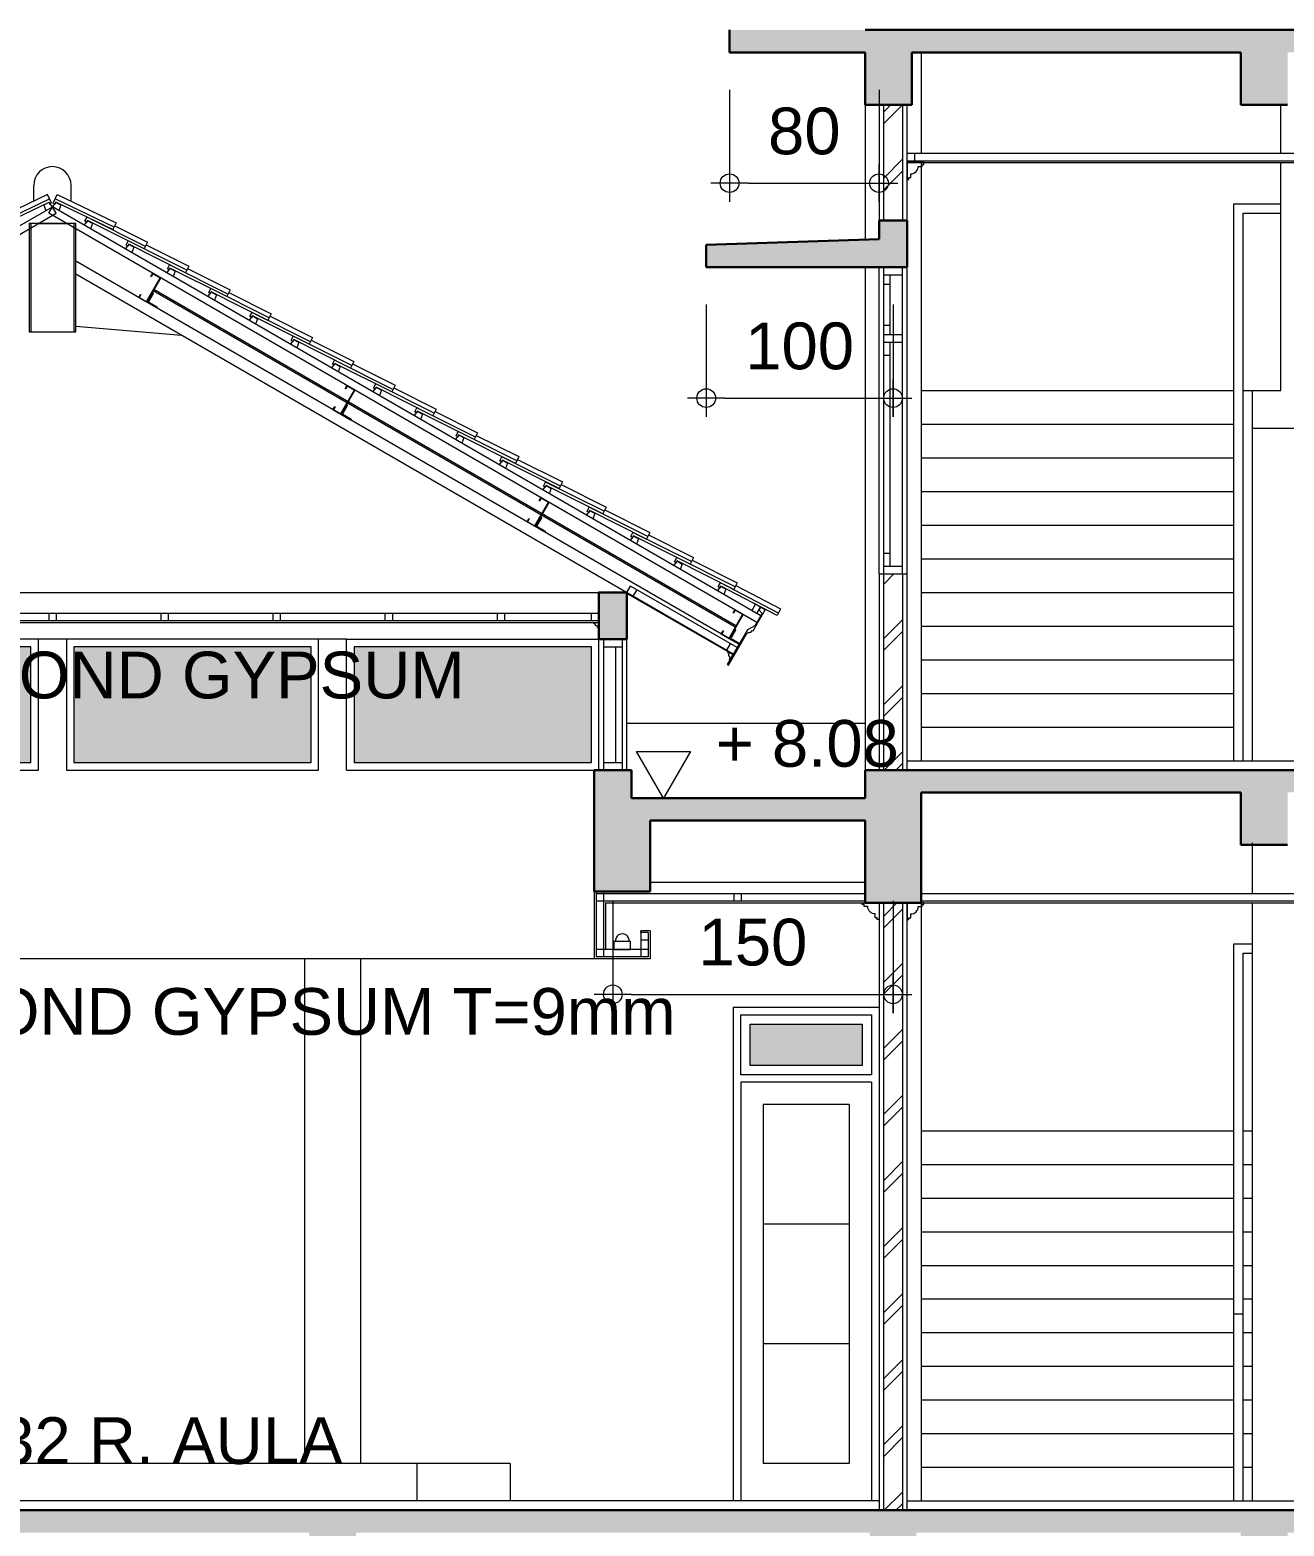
# Model space of a CAD drawing. Header units: millimetres. Extents: x -11 to 1625, y -267 to 180.
# Drawn here: x 1187.63 to 1194.35, y 128.84 to 136.85 of the extents above; entities that cross this region are included whole.
import ezdxf

# ---------------------------------------------------------------- set-up
doc = ezdxf.new("R2010")
doc.units = ezdxf.units.MM
for name, color, linetype, lineweight in [('ars', 11, 'Continuous', 5), ('blk', 1, 'Continuous', 30), ('GEN', 11, 'Continuous', 5), ('kap', 71, 'Continuous', 15), ('kus', 63, 'Continuous', 15), ('lan', 7, 'Continuous', 15), ('not', 7, 'Continuous', 20), ('pla', 213, 'Continuous', 15), ('sol kaca', 9, 'Continuous', 0), ('sol kol', 8, 'Continuous', 0), ('tem', 5, 'Continuous', 20), ('u', 6, 'Continuous', 20)]:
    doc.layers.add(name, color=color, linetype=linetype, lineweight=lineweight)
doc.styles.add('S', font='SIMPLEX', dxfattribs={"width": 1.1})
doc.styles.get("Standard").update_dxf_attribs({"font": 'ARIALUNI.TTF'})
doc.dimstyles.new('SK100', dxfattribs={"dimtxt": 0.25, "dimasz": 0.1, "dimexe": 0.1, "dimexo": 0, "dimgap": 0.15, "dimtad": 1, "dimdec": 0, "dimlfac": 100, "dimzin": 12, "dimdsep": 46, "dimtxsty": 'Standard', "dimblk": 'BULAT', "dimcen": 0.1, "dimclrd": 256, "dimclre": 256, "dimclrt": 256, "dimadec": 0, "dimazin": 3, "dimtfac": 1, "dimtdec": 0, "dimtofl": 0, "dimtmove": 0, "dimatfit": 3, "dimldrblk": 'BULAT', "dimfxl": 0, "dimtolj": 1, "dimtzin": 0, "dimlwd": -1, "dimlwe": -1, "dimarcsym": 0})

# ---------------------------------------------------------------- blocks, each defined once
blk = doc.blocks.new('BULAT')
for p, q in [((0, -1), (0, 1)), ((-1, 0), (1, 0))]:
    blk.add_line(p, q)
blk.add_circle((0, 0), 0.5)
blk = doc.blocks.new('*D1529')
at = {"layer": 'Defpoints', "color": 0, "ltscale": 0.15}
for p in [(1191.2523, 135.3766), (1192.2523, 135.3766), (1192.2523, 134.8766)]:
    blk.add_point(p, dxfattribs=at)
at = {"layer": 'u', "ltscale": 0.15}
for p, q in [((1191.2523, 135.3766), (1191.2523, 134.7766)), ((1192.2523, 135.3766), (1192.2523, 134.7766)), ((1191.3523, 134.8766), (1192.1523, 134.8766))]:
    blk.add_line(p, q, dxfattribs=at)
at = {"layer": 'u', "ltscale": 0.15, "xscale": 0.1, "yscale": 0.1, "zscale": 0.1, "rotation": 180}
blk.add_blockref('BULAT', (1191.2523, 134.8766), dxfattribs=at)
at = {"layer": 'u', "ltscale": 0.15, "xscale": 0.1, "yscale": 0.1, "zscale": 0.1}
blk.add_blockref('BULAT', (1192.2523, 134.8766), dxfattribs=at)
at = {"layer": 'u', "ltscale": 0.15, "insert": (1191.7523, 135.1543), "char_height": 0.25, "attachment_point": 5}
blk.add_mtext('\\A1;100', dxfattribs=at)
blk = doc.blocks.new('*D1513')
at = {"layer": 'Defpoints', "color": 0, "ltscale": 0.15}
for p in [(1191.3773, 136.5266), (1192.1773, 136.5266), (1192.1773, 136.0266)]:
    blk.add_point(p, dxfattribs=at)
at = {"layer": 'u', "ltscale": 0.15}
for p, q in [((1191.3773, 136.5266), (1191.3773, 135.9266)), ((1192.1773, 136.5266), (1192.1773, 135.9266)), ((1191.4773, 136.0266), (1192.0773, 136.0266))]:
    blk.add_line(p, q, dxfattribs=at)
at = {"layer": 'u', "ltscale": 0.15, "xscale": 0.1, "yscale": 0.1, "zscale": 0.1, "rotation": 180}
blk.add_blockref('BULAT', (1191.3773, 136.0266), dxfattribs=at)
at = {"layer": 'u', "ltscale": 0.15, "xscale": 0.1, "yscale": 0.1, "zscale": 0.1}
blk.add_blockref('BULAT', (1192.1773, 136.0266), dxfattribs=at)
at = {"layer": 'u', "ltscale": 0.15, "insert": (1191.7773, 136.3043), "char_height": 0.25, "attachment_point": 5}
blk.add_mtext('\\A1;80', dxfattribs=at)
blk = doc.blocks.new('PEIL')
blk.add_lwpolyline([(-0.1875, 0.3248), (0.1875, 0.3248), (0, 0)], close=True)
at = {"style": 'S', "width": 1.1, "flags": 4}
blk.add_attdef('CAT', (0.2652, 0.0361), '', height=0.2, dxfattribs=at)
blk = doc.blocks.new('*D1466')
at = {"layer": 'Defpoints', "color": 0, "ltscale": 0.15}
for p in [(1190.7523, 132.1866), (1192.2523, 132.1866), (1192.2523, 131.6866)]:
    blk.add_point(p, dxfattribs=at)
at = {"layer": 'u', "ltscale": 0.15}
for p, q in [((1190.7523, 132.1866), (1190.7523, 131.5866)), ((1192.2523, 132.1866), (1192.2523, 131.5866)), ((1190.8523, 131.6866), (1192.1523, 131.6866))]:
    blk.add_line(p, q, dxfattribs=at)
at = {"layer": 'u', "ltscale": 0.15, "xscale": 0.1, "yscale": 0.1, "zscale": 0.1, "rotation": 180}
blk.add_blockref('BULAT', (1190.7523, 131.6866), dxfattribs=at)
at = {"layer": 'u', "ltscale": 0.15, "xscale": 0.1, "yscale": 0.1, "zscale": 0.1}
blk.add_blockref('BULAT', (1192.2523, 131.6866), dxfattribs=at)
at = {"layer": 'u', "ltscale": 0.15, "insert": (1191.5023, 131.9643), "char_height": 0.25, "attachment_point": 5}
blk.add_mtext('\\A1;150', dxfattribs=at)
blk = doc.blocks.new('PEILA')
blk.add_lwpolyline([(-0.1875, -0.3248), (0.1875, -0.3248), (0, 0)], close=True)
at = {"style": 'S', "width": 1.1, "flags": 4}
blk.add_attdef('CAT', (0.2652, -0.2887), '', height=0.2, dxfattribs=at)

msp = doc.modelspace()

# ---------------------------------------------------------------- hatches: boundary and pattern name
at = {"layer": 'ars'}
h = msp.add_hatch(dxfattribs=at)
h.set_pattern_fill('TEMBOK', color=256, scale=0.25)
h.set_pattern_definition([(45, (1178.25657, 84.9853), (-0.1767767, 0.1767767), []), (45, (1178.31907, 84.9853), (-0.1767767, 0.1767767), [])])
h.paths.add_polyline_path([(1192.2023474, 135.8265704), (1192.2023474, 136.4465704), (1192.3023474, 136.4465704), (1192.3023474, 135.8265704)])
h = msp.add_hatch(dxfattribs=at)
h.set_pattern_fill('TEMBOK', color=256, scale=0.25)
h.set_pattern_definition([(45, (1178.25657, 83.5825), (-0.1767767, 0.1767767), []), (45, (1178.31907, 83.5825), (-0.1767767, 0.1767767), [])])
h.paths.add_polyline_path([(1192.2023474, 132.8865704), (1192.2023474, 133.9365704), (1192.3023474, 133.9365704), (1192.3023474, 132.8865704)])
h = msp.add_hatch(dxfattribs=at)
h.set_pattern_fill('TEMBOK', color=256, scale=0.25)
h.set_pattern_definition([(45, (1178.25657, 79.6225), (-0.1767767, 0.1767767), []), (45, (1178.31907, 79.6225), (-0.1767767, 0.1767767), [])])
h.paths.add_polyline_path([(1192.3023474, 132.1765704), (1192.2023474, 132.1765704), (1192.2023474, 128.9265704), (1192.3023474, 128.9265704)])
at = {"layer": 'sol kaca'}
h = msp.add_hatch(color=256, dxfattribs=at)
h.dxf.hatch_style = 1
h.paths.add_polyline_path([(1184.8673474, 133.5465704), (1184.8673474, 132.9265704), (1186.1373474, 132.9265704), (1186.1373474, 133.5465704)])
h.paths.add_polyline_path([(1186.3673474, 133.5465704), (1186.3673474, 132.9265704), (1187.6373474, 132.9265704), (1187.6373474, 133.5465704)])
h.paths.add_polyline_path([(1187.8673474, 133.5465704), (1187.8673474, 132.9265704), (1189.1373474, 132.9265704), (1189.1373474, 133.5465704)])
h.paths.add_polyline_path([(1189.3673474, 133.5465704), (1189.3673474, 132.9265704), (1190.6373474, 132.9265704), (1190.6373474, 133.5465704)])
h = msp.add_hatch(color=256, dxfattribs=at)
h.dxf.hatch_style = 1
h.paths.add_polyline_path([(1192.0873474, 131.5265704), (1191.4873474, 131.5265704), (1191.4873474, 131.3065704), (1192.0873474, 131.3065704)])
at = {"layer": 'sol kol'}
h = msp.add_hatch(color=256, dxfattribs=at)
h.dxf.hatch_style = 1
h.paths.add_polyline_path([(1191.3773474, 136.8465704), (1191.3773474, 136.7265704), (1192.1023474, 136.7265704), (1192.1023474, 136.4465704), (1192.3523474, 136.4465704), (1192.3523474, 136.7265704), (1194.1139433, 136.7265704), (1194.1139433, 136.4465704), (1194.3639433, 136.4465704), (1194.3639433, 136.7265704), (1196.1221407, 136.7265704), (1196.1221407, 136.4465704), (1196.3721407, 136.4465704), (1196.3721407, 136.7265704), (1198.1264433, 136.7265704), (1198.1264433, 136.4465704), (1198.3764433, 136.4465704), (1198.3764433, 136.7265704), (1200.1221407, 136.7265704), (1200.1221407, 136.4465704), (1200.3721407, 136.4465704), (1200.3721407, 136.7265704), (1203.1221407, 136.7265704), (1203.1221407, 136.4465704), (1203.3721407, 136.4465704), (1203.3721407, 136.7265704), (1206.1523474, 136.7265704), (1206.1523474, 136.4465704), (1206.4023474, 136.4465704), (1206.4023474, 136.7265704), (1207.1273474, 136.7265704), (1207.1273474, 136.8465704)])
h = msp.add_hatch(color=256, dxfattribs=at)
h.dxf.hatch_style = 1
h.paths.add_polyline_path([(1192.3273474, 135.8265704), (1192.1773474, 135.8265704), (1192.1773474, 135.7265704), (1191.2523474, 135.6965704), (1191.2523474, 135.5765704), (1192.3273474, 135.5765704)])
h = msp.add_hatch(color=256, dxfattribs=at)
h.dxf.hatch_style = 1
h.paths.add_polyline_path([(1190.6773474, 133.5865704), (1190.8273474, 133.5865704), (1190.8273474, 133.8365704), (1190.6773474, 133.8365704)])
h = msp.add_hatch(color=256, dxfattribs=at)
h.dxf.hatch_style = 1
h.paths.add_polyline_path([(1200.3721407, 132.7665704), (1203.1221407, 132.7665704), (1203.1221407, 132.4865704), (1203.3721407, 132.4865704), (1203.3721407, 132.7665704), (1206.1523474, 132.7665704), (1206.1523474, 132.4865704), (1206.4023474, 132.4865704), (1206.4023474, 132.7665704), (1207.1273474, 132.7665704), (1207.1273474, 132.8865704), (1192.1023474, 132.8865704), (1192.1023474, 132.7365704), (1190.8523474, 132.7365704), (1190.8523474, 132.8865704), (1190.6523474, 132.8865704), (1190.6523474, 132.2365704), (1190.9523474, 132.2365704), (1190.9523474, 132.6165704), (1192.1023474, 132.6165704), (1192.1023474, 132.1765704), (1192.4023474, 132.1765704), (1192.4023474, 132.7665704), (1194.1139433, 132.7665704), (1194.1139433, 132.4865704), (1194.3639433, 132.4865704), (1194.3639433, 132.7665704), (1196.1221407, 132.7665704), (1196.1221407, 132.4865704), (1196.3721407, 132.4865704), (1196.3721407, 132.7665704), (1198.1264433, 132.7665704), (1198.1264433, 132.4865704), (1198.3764433, 132.4865704), (1198.3764433, 132.7665704), (1200.1221407, 132.7665704), (1200.1221407, 132.4865704), (1200.3721407, 132.4865704)])
h = msp.add_hatch(color=256, dxfattribs=at)
h.dxf.hatch_style = 1
h.paths.add_polyline_path([(1196.3721407, 128.8065704), (1198.1264433, 128.8065704), (1198.1264433, 128.5265704), (1198.3764433, 128.5265704), (1198.3764433, 128.8065704), (1200.1221407, 128.8065704), (1200.1221407, 128.5265704), (1200.3721407, 128.5265704), (1200.3721407, 128.8065704), (1203.1221407, 128.8065704), (1203.1221407, 128.5265704), (1203.3721407, 128.5265704), (1203.3721407, 128.8065704), (1206.1523474, 128.8065704), (1206.1523474, 128.5265704), (1206.4023474, 128.5265704), (1206.4023474, 128.8065704), (1207.1273474, 128.8065704), (1207.1273474, 128.9265704), (1183.1023474, 128.9265704), (1183.1023474, 128.5265704), (1183.3523474, 128.5265704), (1183.3523474, 128.8065704), (1186.1273474, 128.8065704), (1186.1273474, 128.5265704), (1186.3773474, 128.5265704), (1186.3773474, 128.8065704), (1189.1273474, 128.8065704), (1189.1273474, 128.5265704), (1189.3773474, 128.5265704), (1189.3773474, 128.8065704), (1192.1273474, 128.8065704), (1192.1273474, 128.5265704), (1192.3773474, 128.5265704), (1192.3773474, 128.8065704), (1194.1139433, 128.8065704), (1194.1139433, 128.5265704), (1194.3639433, 128.5265704), (1194.3639433, 128.8065704), (1196.1221407, 128.8065704), (1196.1221407, 128.5265704), (1196.3721407, 128.5265704)])

# ---------------------------------------------------------------- linework, layer by layer
at = {"layer": 'ars'}
for p, q in [((1192.3273474, 136.1365704), (1206.1773474, 136.1365704)), ((1194.0773474, 132.9365704), (1194.0773474, 135.9165704)), ((1194.0773474, 135.9165704), (1194.3273474, 135.9165704)), ((1194.1273474, 132.9365704), (1194.1273474, 135.8665704)), ((1194.1273474, 135.8665704), (1194.3273474, 135.8665704)), ((1188.2912025, 135.4520801), (1191.4108859, 133.6509301)), ((1188.2952025, 135.4590083), (1191.4148859, 133.6578583)), ((1191.3953474, 133.5040167), (1190.8273474, 133.8319516)), ((1184.8273474, 133.6765704), (1190.6773474, 133.6765704)), ((1190.6523474, 132.2365704), (1190.6523474, 131.8765704)), ((1190.7123474, 132.1765704), (1192.1773474, 132.1765704)), ((1190.7123474, 132.1765704), (1190.7123474, 131.9265704)), ((1192.3273474, 132.1765704), (1203.2023474, 132.1765704)), ((1190.9523474, 132.0265704), (1190.9023474, 132.0265704)), ((1190.9023474, 132.0165704), (1190.9023474, 132.0265704)), ((1190.9523474, 132.0265704), (1190.9523474, 131.8765704)), ((1194.0773474, 131.9565704), (1194.1773474, 131.9565704)), ((1194.0773474, 128.9765704), (1194.0773474, 131.9565704)), ((1190.9523474, 131.8765704), (1190.6523474, 131.8765704)), ((1194.1273474, 131.9065704), (1194.1773474, 131.9065704)), ((1194.1273474, 128.9765704), (1194.1273474, 131.9065704)), ((1194.0773474, 129.9765704), (1194.1273474, 129.9765704))]:
    msp.add_line(p, q, dxfattribs=at)
for points in [[(1192.2023474, 135.8265704), (1192.2023474, 136.4465704), (1192.3023474, 136.4465704), (1192.3023474, 135.8265704)], [(1192.2023474, 132.8865704), (1192.2023474, 133.9365704), (1192.3023474, 133.9365704), (1192.3023474, 132.8865704)]]:
    msp.add_lwpolyline(points, close=True, dxfattribs=at)
for points in [[(1187.7523474, 135.9005976), (1187.7330173, 135.9240784), (1187.7070365, 135.9090784), (1187.7177064, 135.8805976)], [(1187.7523474, 135.9005976), (1187.7716775, 135.9240784), (1187.7976583, 135.9090784), (1187.7869884, 135.8805976)], [(1187.9224393, 135.802395), (1187.9417695, 135.8258758), (1187.9677502, 135.8108758), (1187.9570803, 135.782395)], [(1188.1432321, 135.6749202), (1188.1625623, 135.698401), (1188.188543, 135.683401), (1188.1778732, 135.6549202)], [(1188.364025, 135.5474454), (1188.3833551, 135.5709262), (1188.4093358, 135.5559262), (1188.398666, 135.5274454)], [(1188.5848178, 135.4199706), (1188.6041479, 135.4434514), (1188.6301287, 135.4284514), (1188.6194588, 135.3999706)], [(1188.8056106, 135.2924958), (1188.8249407, 135.3159766), (1188.8509215, 135.3009766), (1188.8402516, 135.2724958)], [(1189.0264034, 135.165021), (1189.0457335, 135.1885018), (1189.0717143, 135.1735018), (1189.0610444, 135.145021)], [(1189.2471962, 135.0375463), (1189.2665263, 135.061027), (1189.2925071, 135.046027), (1189.2818372, 135.0175463)], [(1189.467989, 134.9100715), (1189.4873191, 134.9335522), (1189.5132999, 134.9185522), (1189.50263, 134.8900715)], [(1189.6887818, 134.7825967), (1189.708112, 134.8060774), (1189.7340927, 134.7910774), (1189.7234229, 134.7625967)], [(1189.9095746, 134.6551219), (1189.9289048, 134.6786026), (1189.9548855, 134.6636026), (1189.9442157, 134.6351219)], [(1190.1433578, 134.5201471), (1190.162688, 134.5436279), (1190.1886687, 134.5286279), (1190.1779989, 134.5001471)], [(1190.377141, 134.3851723), (1190.3964712, 134.4086531), (1190.4224519, 134.3936531), (1190.4117821, 134.3651723)], [(1190.6109242, 134.2501975), (1190.6302544, 134.2736783), (1190.6562351, 134.2586783), (1190.6455652, 134.2301975)], [(1190.8447074, 134.1152227), (1190.8640376, 134.1387035), (1190.8900183, 134.1237035), (1190.8793484, 134.0952227)], [(1191.0784906, 133.9802479), (1191.0978207, 134.0037287), (1191.1238015, 133.9887287), (1191.1131316, 133.9602479)], [(1191.3122738, 133.8452731), (1191.3316039, 133.8687539), (1191.3575847, 133.8537539), (1191.3469148, 133.8252731)], [(1192.3023474, 132.1765704), (1192.3023474, 128.9265704), (1192.2023474, 128.9265704), (1192.2023474, 132.1765704)]]:
    msp.add_lwpolyline(points, dxfattribs=at)
for points in [[(1188.2876944, 135.4414038), (1188.2902925, 135.4399038, -0.414213562), (1188.2913906, 135.4358057), (1188.2673906, 135.3942365, 0.414213562), (1188.2684886, 135.3901384), (1188.3100578, 135.3661384, -0.414213562), (1188.3111559, 135.3620404), (1188.3096559, 135.3594423), (1188.2576944, 135.3894423)], [(1189.3269249, 134.8414038), (1189.329523, 134.8399038, -0.414213562), (1189.330621, 134.8358057), (1189.306621, 134.7942365, 0.414213562), (1189.3077191, 134.7901384), (1189.3492883, 134.7661384, -0.414213562), (1189.3503864, 134.7620404), (1189.3488864, 134.7594423), (1189.2969249, 134.7894423)], [(1190.3661554, 134.2414038), (1190.3687534, 134.2399038, -0.414213562), (1190.3698515, 134.2358057), (1190.3458515, 134.1942365, 0.414213562), (1190.3469496, 134.1901384), (1190.3885188, 134.1661384, -0.414213562), (1190.3896169, 134.1620404), (1190.3881169, 134.1594423), (1190.3361554, 134.1894423)], [(1191.3709096, 133.4476891), (1191.4709096, 133.6208942, 0.414213562), (1191.4777397, 133.6227243, 0.296440068), (1191.498998, 133.6335448), (1191.5033281, 133.6310448), (1191.5058281, 133.635375), (1191.5683281, 133.7436281), (1191.5423474, 133.7586281), (1191.5359455, 133.7415397), (1191.551498, 133.7244775), (1191.5132288, 133.6581932), (1191.4723474, 133.6373846), (1191.3648474, 133.4511891)], [(1191.4053859, 133.6414038), (1191.4079839, 133.6399038, -0.414213562), (1191.409082, 133.6358057), (1191.385082, 133.5942365, 0.414213562), (1191.3861801, 133.5901384), (1191.4277493, 133.5661384, -0.414213562), (1191.4288474, 133.5620404), (1191.4273474, 133.5594423), (1191.3753859, 133.5894423)]]:
    msp.add_lwpolyline(points, format="xyb", close=True, dxfattribs=at)
at = {"layer": 'blk'}
for p, q in [((1191.3773474, 136.8465704), (1191.3773474, 136.7265704)), ((1192.1023474, 136.8465704), (1207.1273474, 136.8465704)), ((1192.1960974, 136.8465704), (1192.1023474, 136.8465704)), ((1192.1960974, 136.8465704), (1192.1023474, 136.8465704)), ((1192.1023474, 136.7265704), (1191.3773474, 136.7265704)), ((1192.1023474, 136.7265704), (1192.1023474, 136.4465704)), ((1192.1023474, 136.6965704), (1192.1023474, 136.7265704)), ((1192.1023474, 136.6965704), (1192.1023474, 136.7265704)), ((1192.1023474, 136.7265704), (1192.1023474, 136.4465704)), ((1192.1023474, 136.7265704), (1192.1023474, 136.4465704)), ((1192.3523474, 136.7265704), (1192.3523474, 136.4465704)), ((1192.3523474, 136.7265704), (1194.1139433, 136.7265704)), ((1192.3523474, 136.7265704), (1192.3523474, 136.4465704)), ((1192.3523474, 136.7265704), (1192.3523474, 136.4465704)), ((1194.1139433, 136.7265704), (1194.1139433, 136.4465704)), ((1194.1139433, 136.7265704), (1194.1139433, 136.4465704)), ((1192.1023474, 136.4465704), (1192.3523474, 136.4465704)), ((1192.1023474, 136.4465704), (1192.3523474, 136.4465704)), ((1194.1139433, 136.4465704), (1194.3639433, 136.4465704)), ((1192.3273474, 135.8265704), (1192.1773474, 135.8265704)), ((1192.1773474, 135.8265704), (1192.1773474, 135.7265704)), ((1192.3273474, 135.5765704), (1192.3273474, 135.8265704)), ((1191.2523474, 135.6965704), (1192.1773474, 135.7265704)), ((1191.2523474, 135.6965704), (1191.2523474, 135.5765704)), ((1191.2523474, 135.5765704), (1192.3273474, 135.5765704)), ((1190.6523474, 132.8865704), (1190.6523474, 132.4865704)), ((1190.8523474, 132.8865704), (1190.6523474, 132.8865704)), ((1190.6523474, 132.8865704), (1190.6523474, 132.4865704)), ((1190.6523474, 132.8865704), (1190.8523474, 132.8865704)), ((1190.6523474, 132.8865704), (1190.6523474, 132.2365704)), ((1190.6523474, 132.8865704), (1190.8523474, 132.8865704)), ((1190.8523474, 132.8865704), (1190.8523474, 132.7365704)), ((1190.8523474, 132.8865704), (1190.8523474, 132.7365704)), ((1190.8523474, 132.8865704), (1190.8523474, 132.7365704)), ((1192.1023474, 132.8865704), (1207.1273474, 132.8865704)), ((1192.1023474, 132.8865704), (1192.1023474, 132.7365704)), ((1192.1023474, 132.7365704), (1192.1023474, 132.8865704)), ((1192.1960974, 132.8865704), (1192.1023474, 132.8865704)), ((1192.1023474, 132.7365704), (1192.1023474, 132.8865704)), ((1192.1960974, 132.8865704), (1192.1023474, 132.8865704)), ((1190.8523474, 132.7365704), (1192.1023474, 132.7365704)), ((1192.1023474, 132.7365704), (1190.8523474, 132.7365704)), ((1192.1023474, 132.7365704), (1190.8523474, 132.7365704)), ((1192.4023474, 132.7665704), (1194.1139433, 132.7665704)), ((1192.4023474, 132.7665704), (1192.4023474, 132.2865704)), ((1192.4023474, 132.7665704), (1192.4023474, 132.1765704)), ((1194.1139433, 132.7665704), (1194.1139433, 132.4865704)), ((1194.1139433, 132.7665704), (1194.1139433, 132.4865704)), ((1190.9523474, 132.6165704), (1192.1023474, 132.6165704)), ((1190.9523474, 132.6165704), (1190.9523474, 132.2365704)), ((1192.1023474, 132.6165704), (1190.9523474, 132.6165704)), ((1190.9523474, 132.6165704), (1190.9523474, 132.2365704)), ((1192.1023474, 132.6165704), (1190.9523474, 132.6165704)), ((1190.9523474, 132.6165704), (1190.9523474, 132.2365704)), ((1190.9523474, 132.6165704), (1190.9523474, 132.2365704)), ((1192.1023474, 132.6165704), (1192.1023474, 132.2865704)), ((1192.1023474, 132.6165704), (1192.1023474, 132.2865704)), ((1192.1023474, 132.6165704), (1192.1023474, 132.1765704)), ((1194.1139433, 132.4865704), (1194.3639433, 132.4865704)), ((1190.6523474, 132.2365704), (1190.9523474, 132.2365704)), ((1190.9523474, 132.2365704), (1190.6523474, 132.2365704)), ((1190.9523474, 132.2365704), (1190.6523474, 132.2365704)), ((1190.6523474, 132.2365704), (1190.9523474, 132.2365704)), ((1190.6523474, 132.2365704), (1190.9523474, 132.2365704)), ((1192.1023474, 132.1765704), (1192.4023474, 132.1765704)), ((1192.4023474, 132.1765704), (1192.1023474, 132.1765704)), ((1192.4023474, 132.1765704), (1192.1023474, 132.1765704)), ((1183.1023474, 128.9265704), (1207.1273474, 128.9265704))]:
    msp.add_line(p, q, dxfattribs=at)
msp.add_lwpolyline([(1190.8273474, 133.5865704), (1190.6773474, 133.5865704), (1190.6773474, 133.8365704), (1190.8273474, 133.8365704)], close=True, dxfattribs=at)
at = {"layer": 'GEN', "color": 11}
for p, q in [((1187.4217212, 135.7921058), (1187.7374786, 135.9430935)), ((1188.0829735, 135.7921058), (1187.7672161, 135.9430935)), ((1188.2506311, 135.6883022), (1187.9376523, 135.8449683)), ((1188.4714239, 135.5608274), (1188.1584451, 135.7174935)), ((1188.6922167, 135.4333526), (1188.3792379, 135.5900187)), ((1188.9130095, 135.3058779), (1188.6000307, 135.4625439)), ((1189.1338023, 135.1784031), (1188.8208235, 135.3350692)), ((1189.3545951, 135.0509283), (1189.0416163, 135.2075944)), ((1189.575388, 134.9234535), (1189.2624091, 135.0801196)), ((1189.7961808, 134.7959787), (1189.483202, 134.9526448)), ((1190.0169736, 134.6685039), (1189.7039948, 134.82517)), ((1190.2377664, 134.5410291), (1189.9247876, 134.6976952)), ((1190.4715496, 134.4060543), (1190.1585708, 134.5627204)), ((1190.7053328, 134.2710795), (1190.392354, 134.4277456)), ((1190.939116, 134.1361047), (1190.6261372, 134.2927708)), ((1191.173205, 134.0016597), (1190.8602262, 134.1583258)), ((1191.407054, 133.8667988), (1191.0940752, 134.0234649)), ((1191.6387125, 133.7268451), (1191.3282637, 133.8884666))]:
    msp.add_line(p, q, dxfattribs=at)
for points in [[(1187.7266938, 135.9656476), (1187.4109364, 135.8146599), (1187.4281921, 135.7785733), (1187.7349279, 135.9252471), (1187.7392418, 135.9162254), (1187.7482634, 135.9205394), (1187.7266938, 135.9656476)], [(1187.778001, 135.9656476), (1188.0937584, 135.8146599), (1188.0765026, 135.7785733), (1187.7697669, 135.9252471), (1187.7654529, 135.9162254), (1187.7564313, 135.9205394), (1187.778001, 135.9656476)], [(1188.0860898, 135.7986229), (1188.2618215, 135.7106579), (1188.2439168, 135.6748889), (1187.9398803, 135.8270788), (1187.9354041, 135.8181365), (1187.9264618, 135.8226127), (1187.9376523, 135.8449683)], [(1188.2550354, 135.697101), (1188.4826143, 135.5831831), (1188.4647096, 135.5474141), (1188.1606731, 135.699604), (1188.1561969, 135.6906617), (1188.1472546, 135.6951379), (1188.1584451, 135.7174935)], [(1188.4758282, 135.5696262), (1188.7034071, 135.4557083), (1188.6855024, 135.4199393), (1188.3814659, 135.5721292), (1188.3769897, 135.5631869), (1188.3680475, 135.5676631), (1188.3792379, 135.5900187)], [(1188.696621, 135.4421514), (1188.9241999, 135.3282335), (1188.9062953, 135.2924645), (1188.6022587, 135.4446544), (1188.5977825, 135.4357121), (1188.5888403, 135.4401883), (1188.6000307, 135.4625439)], [(1188.9174139, 135.3146766), (1189.1449928, 135.2007587), (1189.1270881, 135.1649897), (1188.8230515, 135.3171796), (1188.8185753, 135.3082373), (1188.8096331, 135.3127135), (1188.8208235, 135.3350692)], [(1189.1382067, 135.1872018), (1189.3657856, 135.0732839), (1189.3478809, 135.0375149), (1189.0438443, 135.1897048), (1189.0393681, 135.1807626), (1189.0304259, 135.1852387), (1189.0416163, 135.2075944)], [(1189.3589995, 135.059727), (1189.5865784, 134.9458091), (1189.5686737, 134.9100401), (1189.2646371, 135.06223), (1189.260161, 135.0532878), (1189.2512187, 135.0577639), (1189.2624091, 135.0801196)], [(1189.5797923, 134.9322522), (1189.8073712, 134.8183343), (1189.7894665, 134.7825653), (1189.4854299, 134.9347552), (1189.4809538, 134.925813), (1189.4720115, 134.9302891), (1189.483202, 134.9526448)], [(1189.8005851, 134.8047775), (1190.028164, 134.6908595), (1190.0102593, 134.6550905), (1189.7062228, 134.8072804), (1189.7017466, 134.7983382), (1189.6928043, 134.8028144), (1189.7039948, 134.82517)], [(1190.0213779, 134.6773027), (1190.2489568, 134.5633847), (1190.2310521, 134.5276157), (1189.9270156, 134.6798056), (1189.9225394, 134.6708634), (1189.9135971, 134.6753396), (1189.9247876, 134.6976952)], [(1190.2417715, 134.5490302), (1190.48274, 134.4284099), (1190.4648353, 134.3926409), (1190.1607988, 134.5448309), (1190.1563226, 134.5358886), (1190.1473803, 134.5403648), (1190.1585708, 134.5627204)], [(1190.4755547, 134.4140555), (1190.7165232, 134.2934352), (1190.6986185, 134.2576662), (1190.394582, 134.4098561), (1190.3901058, 134.4009138), (1190.3811635, 134.40539), (1190.392354, 134.4277456)], [(1190.7093379, 134.2790807), (1190.9503064, 134.1584604), (1190.9324017, 134.1226914), (1190.6283652, 134.2748813), (1190.623889, 134.265939), (1190.6149467, 134.2704152), (1190.6261372, 134.2927708)], [(1190.9434199, 134.1446391), (1191.1843955, 134.0240153), (1191.1664908, 133.9882463), (1190.8624542, 134.1404362), (1190.857978, 134.131494), (1190.8490358, 134.1359702), (1190.8602262, 134.1583258)], [(1191.1772689, 134.0097782), (1191.4182444, 133.8891544), (1191.4003397, 133.8533854), (1191.0963031, 134.0055753), (1191.091827, 133.9966331), (1191.0828847, 134.0011092), (1191.0940752, 134.0234649)], [(1191.4105619, 133.8738067), (1191.6502569, 133.74902), (1191.6317859, 133.7135402), (1191.330207, 133.8705439), (1191.3255892, 133.861674), (1191.3167193, 133.8662917), (1191.3282637, 133.8884666)]]:
    msp.add_lwpolyline(points, dxfattribs=at)
at = {"layer": 'kap'}
for p, q in [((1187.6523474, 135.9300969), (1187.6523474, 136.0149492)), ((1187.8523474, 135.9300969), (1187.8523474, 136.0149492)), ((1183.9606967, 133.7114871), (1187.7523474, 135.9005976)), ((1183.9806967, 133.6768461), (1187.7723474, 135.8659566)), ((1187.7323474, 135.8659566), (1187.7523474, 135.9005976)), ((1191.523998, 133.6768461), (1187.7323474, 135.8659566)), ((1191.543998, 133.7114871), (1187.7523474, 135.9005976)), ((1187.7723474, 135.8659566), (1187.7523474, 135.9005976)), ((1187.6773474, 135.8111083), (1187.8273474, 135.8111083)), ((1191.4273474, 133.5594423), (1187.8773474, 135.6090357)), ((1191.3973474, 133.5074808), (1187.8773474, 135.5397537)), ((1184.6773474, 133.8365704), (1190.8273474, 133.8365704)), ((1191.4963666, 133.7389871), (1191.5163666, 133.7736281)), ((1191.5423474, 133.7586281), (1191.5163666, 133.7736281)), ((1191.5223474, 133.7239871), (1191.5423474, 133.7586281))]:
    msp.add_line(p, q, dxfattribs=at)
for points in [[(1187.6273474, 135.2319344), (1187.8773474, 135.2319344), (1187.8773474, 135.8111083), (1187.6273474, 135.8111083)], [(1187.8683474, 135.8111083), (1187.6363474, 135.8111083), (1187.6363474, 135.2319344), (1187.8683474, 135.2319344)], [(1188.226385, 135.4306128), (1188.217535, 135.4152841), (1188.2568525, 135.3925841), (1188.3295525, 135.5185042), (1188.290235, 135.5412042), (1188.281385, 135.5258756), (1188.2793931, 135.5270256), (1188.2893931, 135.5443461), (1188.3326944, 135.5193461), (1188.2576944, 135.3894423), (1188.2143931, 135.4144423), (1188.2243931, 135.4317628)], [(1189.2656155, 134.8306128), (1189.2567655, 134.8152841), (1189.296083, 134.7925841), (1189.368783, 134.9185042), (1189.3294655, 134.9412042), (1189.3206155, 134.9258756), (1189.3186236, 134.9270256), (1189.3286236, 134.9443461), (1189.3719249, 134.9193461), (1189.2969249, 134.7894423), (1189.2536236, 134.8144423), (1189.2636236, 134.8317628)], [(1190.304846, 134.2306128), (1190.295996, 134.2152841), (1190.3353135, 134.1925841), (1190.4080135, 134.3185042), (1190.368696, 134.3412042), (1190.359846, 134.3258756), (1190.3578541, 134.3270256), (1190.3678541, 134.3443461), (1190.4111554, 134.3193461), (1190.3361554, 134.1894423), (1190.2928541, 134.2144423), (1190.3028541, 134.2317628)], [(1191.3440764, 133.6306128), (1191.3352264, 133.6152841), (1191.374544, 133.5925841), (1191.447244, 133.7185042), (1191.4079264, 133.7412042), (1191.3990764, 133.7258756), (1191.3970846, 133.7270256), (1191.4070846, 133.7443461), (1191.4503859, 133.7193461), (1191.3753859, 133.5894423), (1191.3320846, 133.6144423), (1191.3420846, 133.6317628)]]:
    msp.add_lwpolyline(points, close=True, dxfattribs=at)
msp.add_lwpolyline([(1187.8781115, 135.2609019), (1188.4438195, 135.2127009)], dxfattribs=at)
msp.add_arc((1187.7523474, 136.0149492), 0.1, 0, 180, dxfattribs=at)
at = {"layer": 'kus'}
for p, q in [((1192.1773474, 133.9365704), (1192.1773474, 135.5765704)), ((1192.2023474, 133.9365704), (1192.2023474, 135.5765704)), ((1192.2023474, 135.5365704), (1192.3023474, 135.5365704)), ((1192.2373474, 135.2165704), (1192.2373474, 135.5365704)), ((1192.3023474, 133.9365704), (1192.3023474, 135.5765704)), ((1192.3273474, 133.9365704), (1192.3273474, 135.5765704)), ((1192.2023474, 135.4865704), (1192.2373474, 135.4865704)), ((1192.2023474, 135.2665704), (1192.2373474, 135.2665704)), ((1192.2023474, 135.2165704), (1192.3023474, 135.2165704)), ((1192.2023474, 135.1765704), (1192.3023474, 135.1765704)), ((1192.2373474, 133.9765704), (1192.2373474, 135.1765704)), ((1192.2023474, 135.1065704), (1192.2373474, 135.1065704)), ((1192.2023474, 134.0465704), (1192.2373474, 134.0465704)), ((1192.2023474, 133.9765704), (1192.3023474, 133.9765704)), ((1187.8273474, 133.5865704), (1187.6773474, 133.5865704)), ((1189.3273474, 133.5865704), (1189.1773474, 133.5865704)), ((1189.3273474, 132.8865704), (1189.3273474, 133.5865704)), ((1189.3273474, 133.5865704), (1190.6773474, 133.5865704)), ((1190.6773474, 132.8865704), (1190.6773474, 133.5865704)), ((1190.7023474, 133.5865704), (1190.7023474, 132.8865704)), ((1190.7023474, 133.5465704), (1190.8023474, 133.5465704)), ((1190.7673474, 133.5465704), (1190.7673474, 132.9265704)), ((1190.8023474, 133.5865704), (1190.8023474, 132.8865704)), ((1190.8273474, 132.8865704), (1190.8273474, 133.5865704)), ((1189.3273474, 132.8865704), (1190.6523474, 132.8865704)), ((1190.7023474, 132.9265704), (1190.8023474, 132.9265704)), ((1191.3973474, 131.6165704), (1191.3973474, 128.9765704)), ((1192.1773474, 131.6165704), (1191.3973474, 131.6165704)), ((1191.4373474, 131.2165704), (1191.4373474, 128.9765704)), ((1192.1373474, 131.2165704), (1191.4373474, 131.2165704)), ((1192.1373474, 131.2165704), (1192.1373474, 128.9765704)), ((1191.5573474, 131.0965704), (1191.5573474, 129.1765704)), ((1192.0173474, 131.0965704), (1191.5573474, 131.0965704)), ((1192.0173474, 131.0965704), (1192.0173474, 129.1765704)), ((1192.0173474, 130.4565704), (1191.5573474, 130.4565704)), ((1192.0173474, 129.8165704), (1191.5573474, 129.8165704)), ((1192.0173474, 129.1765704), (1191.5573474, 129.1765704))]:
    msp.add_line(p, q, dxfattribs=at)
for points in [[(1186.3273474, 133.5865704), (1186.3273474, 132.8865704), (1187.6773474, 132.8865704), (1187.6773474, 133.5865704)], [(1186.3673474, 133.5465704), (1186.3673474, 132.9265704), (1187.6373474, 132.9265704), (1187.6373474, 133.5465704)], [(1187.8273474, 133.5865704), (1187.8273474, 132.8865704), (1189.1773474, 132.8865704), (1189.1773474, 133.5865704)], [(1187.8673474, 133.5465704), (1187.8673474, 132.9265704), (1189.1373474, 132.9265704), (1189.1373474, 133.5465704)], [(1189.3673474, 133.5465704), (1189.3673474, 132.9265704), (1190.6373474, 132.9265704), (1190.6373474, 133.5465704)], [(1192.1373474, 131.5765704), (1192.1373474, 131.2565704), (1191.4373474, 131.2565704), (1191.4373474, 131.5765704)], [(1192.0873474, 131.5265704), (1192.0873474, 131.3065704), (1191.4873474, 131.3065704), (1191.4873474, 131.5265704)]]:
    msp.add_lwpolyline(points, close=True, dxfattribs=at)
at = {"layer": 'lan'}
for p, q in [((1192.4023474, 134.9165704), (1194.0773474, 134.9165704)), ((1194.1273474, 134.9165704), (1194.3273474, 134.9165704)), ((1192.4023474, 134.7365704), (1194.0773474, 134.7365704)), ((1192.4023474, 134.5565704), (1194.0773474, 134.5565704)), ((1192.4023474, 134.3765704), (1194.0773474, 134.3765704)), ((1192.4023474, 134.1965704), (1194.0773474, 134.1965704)), ((1192.4023474, 134.0165704), (1194.0773474, 134.0165704)), ((1192.4023474, 133.8365704), (1194.0773474, 133.8365704)), ((1192.4023474, 133.6565704), (1194.0773474, 133.6565704)), ((1192.4023474, 133.4765704), (1194.0773474, 133.4765704)), ((1192.4023474, 133.2965704), (1194.0773474, 133.2965704)), ((1190.8273474, 133.1365704), (1192.1023474, 133.1365704)), ((1192.4023474, 133.1165704), (1194.0773474, 133.1165704)), ((1192.3273474, 132.9365704), (1206.2023474, 132.9365704)), ((1190.9523474, 132.2865704), (1192.1023474, 132.2865704)), ((1190.6523474, 131.8765704), (1184.8523474, 131.8765704)), ((1192.4023474, 130.9565704), (1194.0773474, 130.9565704)), ((1194.1273474, 130.9565704), (1194.1773474, 130.9565704)), ((1192.4023474, 130.7765704), (1194.0773474, 130.7765704)), ((1194.1273474, 130.7765704), (1194.1773474, 130.7765704)), ((1192.4023474, 130.5965704), (1194.0773474, 130.5965704)), ((1194.1273474, 130.5965704), (1194.1773474, 130.5965704)), ((1192.4023474, 130.4165704), (1194.0773474, 130.4165704)), ((1194.1273474, 130.4165704), (1194.1773474, 130.4165704)), ((1192.4023474, 130.2365704), (1194.0773474, 130.2365704)), ((1194.1273474, 130.2365704), (1194.1773474, 130.2365704)), ((1192.4023474, 130.0565704), (1194.0773474, 130.0565704)), ((1194.1273474, 130.0565704), (1194.1773474, 130.0565704)), ((1192.4023474, 129.8765704), (1194.0773474, 129.8765704)), ((1194.1273474, 129.8765704), (1194.1773474, 129.8765704)), ((1192.4023474, 129.6965704), (1194.0773474, 129.6965704)), ((1194.1273474, 129.6965704), (1194.1773474, 129.6965704)), ((1192.4023474, 129.5165704), (1194.0773474, 129.5165704)), ((1194.1273474, 129.5165704), (1194.1773474, 129.5165704)), ((1192.4023474, 129.3365704), (1194.0773474, 129.3365704)), ((1194.1273474, 129.3365704), (1194.1773474, 129.3365704)), ((1190.2023474, 129.1765704), (1185.3023474, 129.1765704)), ((1189.7023474, 129.1765704), (1189.7023474, 128.9765704)), ((1190.2023474, 129.1765704), (1190.2023474, 128.9765704)), ((1192.4023474, 129.1565704), (1194.0773474, 129.1565704)), ((1194.1273474, 129.1565704), (1194.1773474, 129.1565704)), ((1192.1773474, 128.9765704), (1183.3273474, 128.9765704)), ((1192.3273474, 128.9765704), (1206.2023474, 128.9765704))]:
    msp.add_line(p, q, dxfattribs=at)
for points in [[(1192.4073474, 136.1165704), (1192.4073474, 136.1265704), (1192.4173474, 136.1265704), (1192.4173474, 136.1365704), (1192.3273474, 136.1365704), (1192.3273474, 136.0465704), (1192.3373474, 136.0465704), (1192.3373474, 136.0565704), (1192.3473474, 136.0565704), (1192.3473474, 136.0765704, 0.414213562), (1192.3873474, 136.1165704)], [(1190.6506807, 133.6699037), (1190.6506807, 133.6732371), (1190.6473474, 133.6732371), (1190.6473474, 133.6765704), (1190.6773474, 133.6765704), (1190.6773474, 133.6465704), (1190.674014, 133.6465704), (1190.674014, 133.6499037), (1190.6706807, 133.6499037), (1190.6706807, 133.6565704, -0.414213562), (1190.6573474, 133.6699037)], [(1191.36892, 133.5115765), (1191.3705867, 133.5144632), (1191.3676999, 133.5161299), (1191.3693666, 133.5190167), (1191.3953474, 133.5040167), (1191.3803474, 133.4780359), (1191.3774606, 133.4797026), (1191.3791273, 133.4825893), (1191.3762405, 133.484256), (1191.3795739, 133.4900295, -0.414213562), (1191.3746935, 133.5082432)], [(1192.0973474, 132.1565704), (1192.0973474, 132.1665704), (1192.0873474, 132.1665704), (1192.0873474, 132.1765704), (1192.1773474, 132.1765704), (1192.1773474, 132.0865704), (1192.1673474, 132.0865704), (1192.1673474, 132.0965704), (1192.1573474, 132.0965704), (1192.1573474, 132.1165704, -0.414213562), (1192.1173474, 132.1565704)], [(1192.4073474, 132.1565704), (1192.4073474, 132.1665704), (1192.4173474, 132.1665704), (1192.4173474, 132.1765704), (1192.3273474, 132.1765704), (1192.3273474, 132.0865704), (1192.3373474, 132.0865704), (1192.3373474, 132.0965704), (1192.3473474, 132.0965704), (1192.3473474, 132.1165704, 0.414213562), (1192.3873474, 132.1565704)]]:
    msp.add_lwpolyline(points, format="xyb", close=True, dxfattribs=at)
at = {"layer": 'pla'}
for p, q in [((1192.3273474, 136.1865704), (1206.1773474, 136.1865704)), ((1192.3673474, 136.1865704), (1192.3673474, 136.1465704)), ((1192.3273474, 136.1465704), (1206.1773474, 136.1465704)), ((1190.8273474, 133.8365704), (1190.8473474, 133.8712114)), ((1191.4173474, 133.5421218), (1190.8473474, 133.8712114)), ((1190.8619884, 133.8165704), (1190.8819884, 133.8512114)), ((1184.8273474, 133.7265704), (1190.6773474, 133.7265704)), ((1184.8273474, 133.6865704), (1190.6773474, 133.6865704)), ((1187.7323474, 133.7265704), (1187.7323474, 133.6865704)), ((1187.7723474, 133.7265704), (1187.7723474, 133.6865704)), ((1188.3323474, 133.7265704), (1188.3323474, 133.6865704)), ((1188.3723474, 133.7265704), (1188.3723474, 133.6865704)), ((1188.9323474, 133.7265704), (1188.9323474, 133.6865704)), ((1188.9723474, 133.7265704), (1188.9723474, 133.6865704)), ((1189.5323474, 133.7265704), (1189.5323474, 133.6865704)), ((1189.5723474, 133.7265704), (1189.5723474, 133.6865704)), ((1190.1323474, 133.7265704), (1190.1323474, 133.6865704)), ((1190.1723474, 133.7265704), (1190.1723474, 133.6865704)), ((1190.6373474, 133.6865704), (1190.6373474, 133.7265704)), ((1191.3627064, 133.5274808), (1191.3827064, 133.5621218)), ((1190.6623474, 132.2365704), (1190.6623474, 131.8865704)), ((1190.6623474, 132.2265704), (1192.1023474, 132.2265704)), ((1190.6623474, 132.1865704), (1192.1023474, 132.1865704)), ((1190.7023474, 132.2365704), (1190.7023474, 131.8865704)), ((1191.3998474, 132.2265704), (1191.3998474, 132.1865704)), ((1191.4398474, 132.2265704), (1191.4398474, 132.1865704)), ((1192.4023474, 132.2265704), (1203.2023474, 132.2265704)), ((1192.4023474, 132.1865704), (1203.2023474, 132.1865704)), ((1190.9023474, 132.0165704), (1190.9023474, 131.8865704)), ((1190.9423474, 132.0165704), (1190.9023474, 132.0165704)), ((1190.9423474, 132.0165704), (1190.9423474, 131.8865704)), ((1190.9423474, 131.9265704), (1190.6623474, 131.9265704)), ((1190.9423474, 131.9765704), (1190.9023474, 131.9765704)), ((1190.9423474, 131.8865704), (1190.6623474, 131.8865704))]:
    msp.add_line(p, q, dxfattribs=at)
msp.add_lwpolyline([(1190.7578256, 131.9265704), (1190.8468691, 131.9265704), (1190.8468691, 131.9684676), (1190.7578256, 131.9684676)], close=True, dxfattribs=at)
msp.add_arc((1190.803317, 131.9736204), 0.0366118, 351.90926617, 188.09073383, dxfattribs=at)
at = {"layer": 'tem'}
for p, q in [((1192.4023474, 136.7265704), (1192.4023474, 136.1865704)), ((1192.1023474, 136.4465704), (1192.1023474, 135.724138)), ((1192.1773474, 136.4465704), (1192.1773474, 135.8265704)), ((1192.3273474, 135.8265704), (1192.3273474, 136.4465704)), ((1194.3273474, 136.1865704), (1194.3273474, 136.4465704)), ((1192.4023474, 136.1365704), (1192.4023474, 132.9365704)), ((1194.3273474, 134.9165704), (1194.3273474, 136.1365704)), ((1192.1023474, 135.5765704), (1192.1023474, 132.8865704)), ((1194.1773474, 132.9365704), (1194.1773474, 134.9165704)), ((1194.1773474, 134.7165704), (1196.1023474, 134.7165704)), ((1192.1773474, 133.9365704), (1192.1773474, 132.8865704)), ((1192.1773474, 133.9365704), (1192.3273474, 133.9365704)), ((1192.3273474, 132.8865704), (1192.3273474, 133.9365704)), ((1194.1773474, 132.2265704), (1194.1773474, 132.4965704)), ((1192.4023474, 132.2865704), (1192.4023474, 132.2265704)), ((1192.1773474, 132.1765704), (1192.1773474, 128.9265704)), ((1192.3273474, 128.9265704), (1192.3273474, 132.1765704)), ((1192.4023474, 132.1765704), (1192.4023474, 128.9765704)), ((1194.1773474, 128.9765704), (1194.1773474, 132.1765704)), ((1189.1023474, 131.8765704), (1189.1023474, 129.1765704)), ((1189.4023474, 131.8765704), (1189.4023474, 129.1765704))]:
    msp.add_line(p, q, dxfattribs=at)

# ---------------------------------------------------------------- block references
at = {"layer": 'not'}
ref = msp.add_blockref('PEILA', (1185.3780985, 133.6765704), dxfattribs=dict(at, xscale=0.9237604307034012, yscale=0.9237604307034012, zscale=0.9237604307034012))
ref.add_attrib('CAT', '+ 9.02 PLAFOND GYPSUM', (1185.6214438, 133.2700186), dxfattribs={"layer": '0', "height": 0.25, "flags": 4})
ref = msp.add_blockref('PEIL', (1191.0241916, 132.7365704), dxfattribs=dict(at, xscale=0.7698003589194718, yscale=0.7698003589194718, zscale=0.7698003589194718))
ref.add_attrib('CAT', '+ 8.08', (1191.3028301, 132.9042604), dxfattribs={"layer": '0', "height": 0.25, "flags": 4})
ref = msp.add_blockref('PEILA', (1185.2167942, 131.8765704), dxfattribs=dict(at, xscale=0.9237604307034012, yscale=0.9237604307034012, zscale=0.9237604307034012))
ref.add_attrib('CAT', '+ 7.22 PLAFOND GYPSUM T=9mm', (1185.4601396, 131.4700186), dxfattribs={"layer": '0', "height": 0.25, "flags": 4})
ref = msp.add_blockref('PEIL', (1186.5930078, 128.9765704), dxfattribs=dict(at, xscale=0.9237604307034012, yscale=0.9237604307034012, zscale=0.9237604307034012))
ref.add_attrib('CAT', '+ 4.32 R. AULA', (1186.8696813, 129.1738763), dxfattribs={"layer": '0', "height": 0.25, "flags": 4})

# ---------------------------------------------------------------- dimensions: what is measured, and where the dimension line sits
at = {"layer": 'u', "ltscale": 0.15}
for base, p1, p2, picture, middle in [((1192.1773474, 136.0265704), (1191.3773474, 136.5265704), (1192.1773474, 136.5265704), '*D1513', (1191.7773474, 136.0265704)), ((1192.2523474, 134.8765704), (1191.2523474, 135.3765704), (1192.2523474, 135.3765704), '*D1529', (1191.7523474, 134.8765704)), ((1192.2523474, 131.6865704), (1190.7523474, 132.1865704), (1192.2523474, 132.1865704), '*D1466', (1191.5023474, 131.6865704))]:
    dim = msp.add_linear_dim(base=base, p1=p1, p2=p2, dimstyle='SK100', dxfattribs=at)
    dim.commit()
    dim.dimension.update_dxf_attribs({"geometry": picture, "text_midpoint": middle, "dimtype": 160})

doc.saveas('drawing.dxf')
